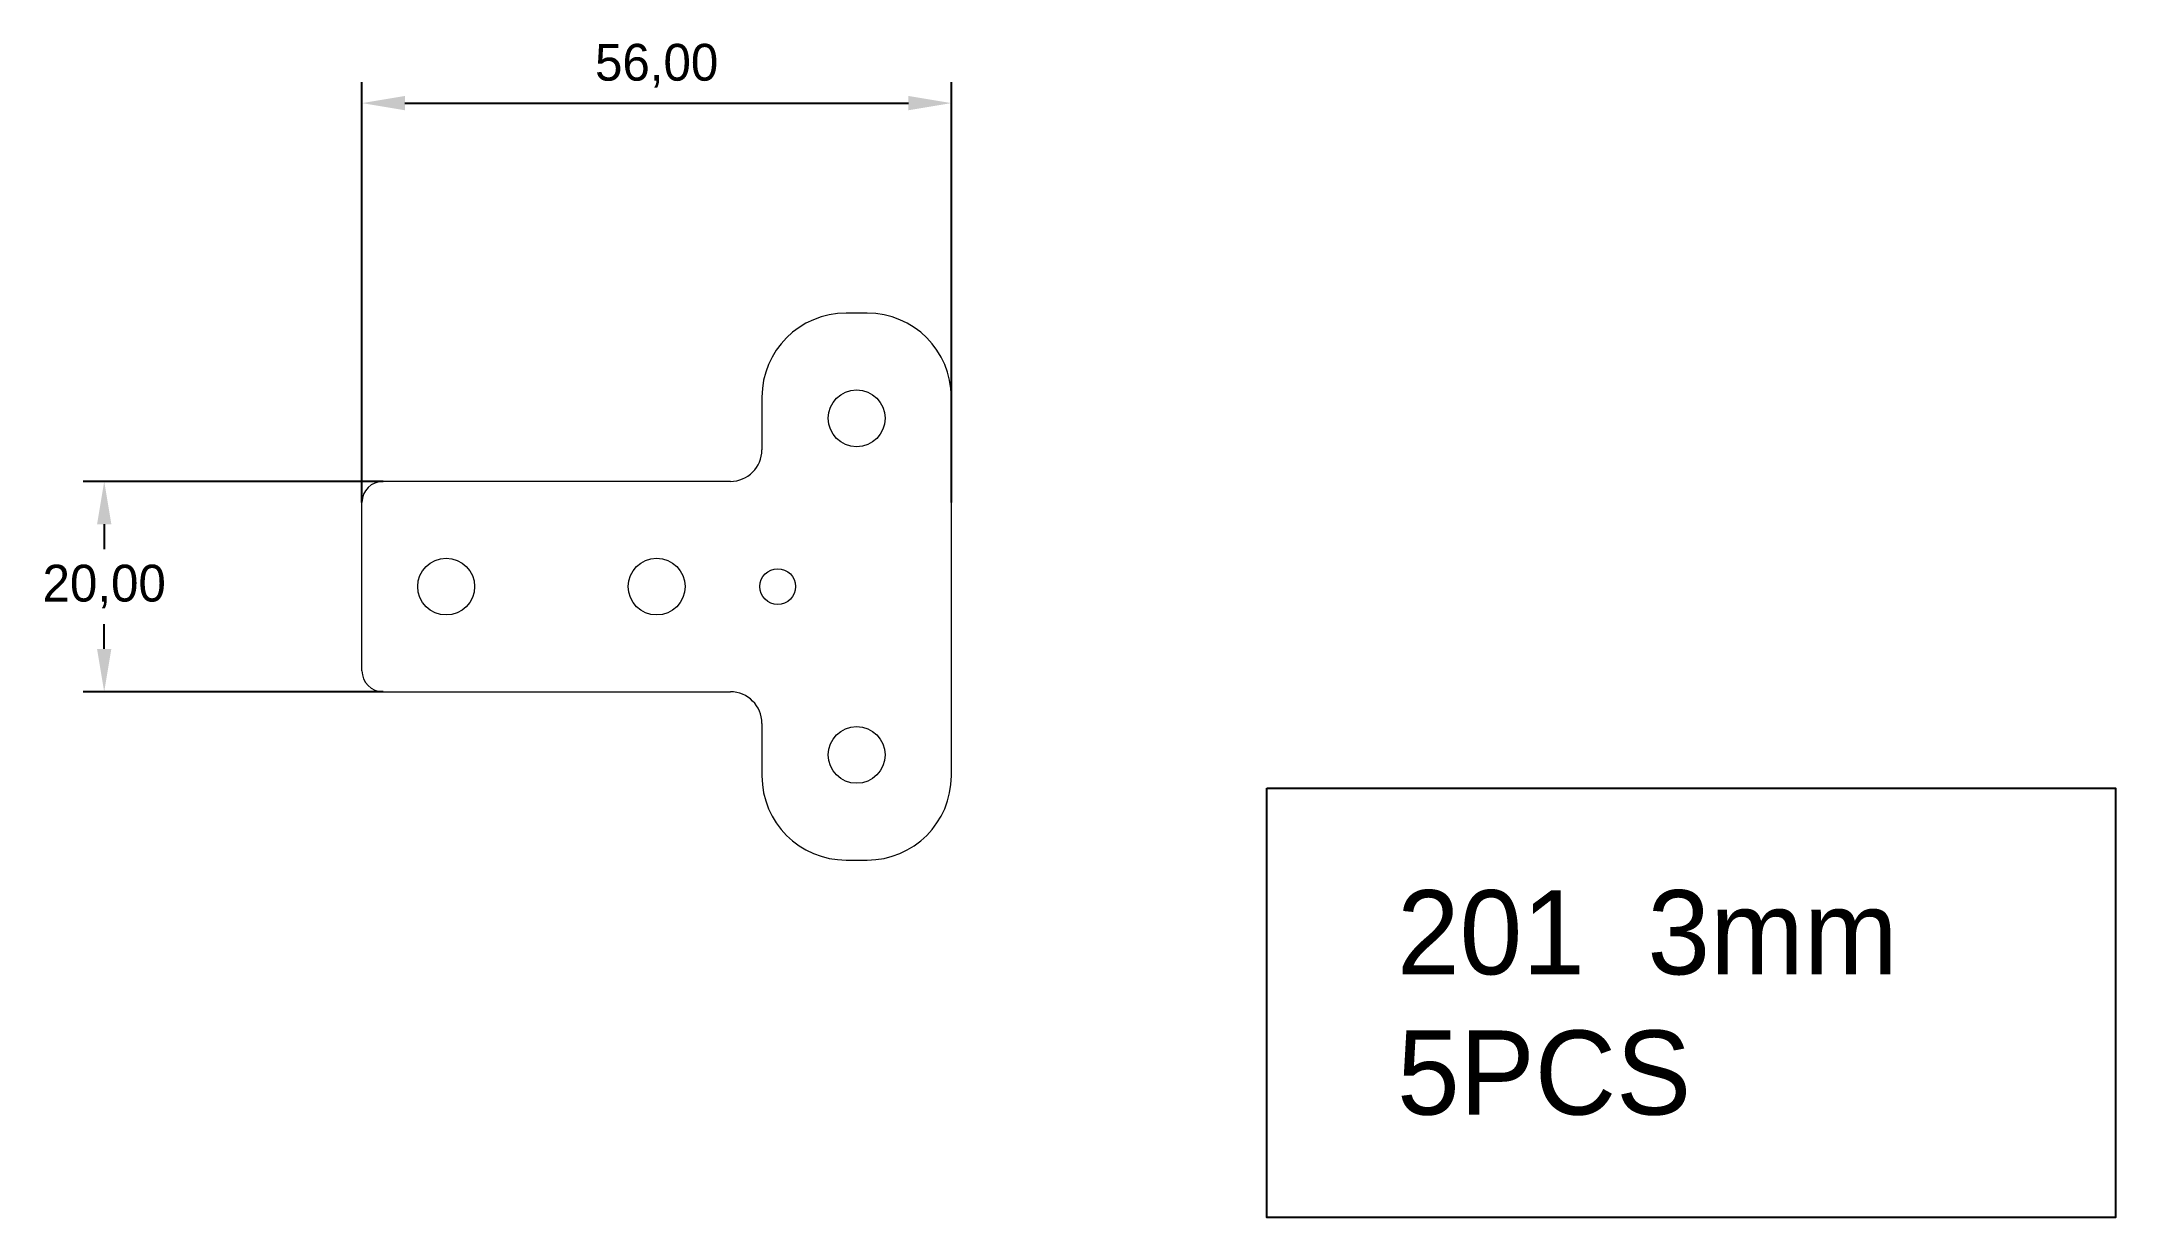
# Model space of a CAD drawing. Header units: millimetres. Extents: x -25 to 172, y -70 to 42.
import ezdxf

# ---------------------------------------------------------------- set-up
doc = ezdxf.new("R2010")
doc.units = ezdxf.units.MM
doc.header["$PDSIZE"] = -1
doc.dimstyles.new('ISO-25', dxfattribs={"dimtxt": 2.5, "dimasz": 2.5, "dimexe": 1.25, "dimexo": 0.625, "dimtad": 1, "dimtxsty": 'Standard', "dimcen": 2.5, "dimadec": 0, "dimazin": 0, "dimtfac": 1, "dimtmove": 0, "dimatfit": 3, "dimfxl": 1, "dimarcsym": 0})

# ---------------------------------------------------------------- blocks, each defined once
blk = doc.blocks.new('*D1')
at = {"color": 0, "lineweight": -2}
for p, q in [((5, -2), (5, 37.96)), ((61, -2), (61, 37.96)), ((9.08, 35.96), (56.92, 35.96))]:
    blk.add_line(p, q, dxfattribs=at)
at = {"color": 0}
for points in [[(9.08, 36.64), (9.08, 35.28), (5, 35.96)], [(56.92, 36.64), (56.92, 35.28), (61, 35.96)]]:
    blk.add_solid(points, dxfattribs=at)
at = {"layer": 'Defpoints', "color": 0}
for p in [(61, 35.96), (5, -2), (61, -2)]:
    blk.add_point(p, dxfattribs=at)
at = {"color": 0, "insert": (33, 39.52), "char_height": 3.5, "attachment_point": 5}
blk.add_mtext('56,00', dxfattribs=at)
blk = doc.blocks.new('*D2')
at = {"color": 0, "lineweight": -2}
for p, q in [((7, 0), (-21.49, 0)), ((-19.49, -4.08), (-19.49, -6.43)), ((-19.49, -15.92), (-19.49, -13.57)), ((7, -20), (-21.49, -20))]:
    blk.add_line(p, q, dxfattribs=at)
at = {"color": 0}
for points in [[(-20.17, -4.08), (-18.81, -4.08), (-19.49, 0)], [(-20.17, -15.92), (-18.81, -15.92), (-19.49, -20)]]:
    blk.add_solid(points, dxfattribs=at)
at = {"layer": 'Defpoints', "color": 0}
for p in [(7, 0), (-19.49, -20), (7, -20)]:
    blk.add_point(p, dxfattribs=at)
at = {"color": 0, "insert": (-19.49, -10), "char_height": 3.5, "attachment_point": 5}
blk.add_mtext('20,00', dxfattribs=at)

msp = doc.modelspace()

# ---------------------------------------------------------------- linework, layer by layer
at = {"color": 7, "linetype": 'Continuous', "lineweight": 15}
for p, q in [((53, 16), (51, 16)), ((43, 8), (43, 3)), ((61, -28), (61, 8)), ((40, 0), (7, 0)), ((5, -18), (5, -2)), ((7, -20), (40, -20)), ((43, -23), (43, -28)), ((51, -36), (53, -36))]:
    msp.add_line(p, q, dxfattribs=at)
at = {"color": 1}
msp.add_lwpolyline([(90.973, -29.15), (171.609, -29.15), (171.609, -69.981), (90.973, -69.981)], close=True, dxfattribs=at)
at = {"color": 7, "linetype": 'Continuous', "lineweight": 15}
for centre, radius in [((52, 6), 2.7), ((13, -10), 2.7), ((33, -10), 2.7), ((44.5, -10), 1.7), ((52, -26), 2.7)]:
    msp.add_circle(centre, radius, dxfattribs=at)
for centre, radius, start, end in [((51, 8), 8, 90, 180), ((53, 8), 8, 0, 90), ((40, 3), 3, 270, 0), ((7, -2), 2, 90, 180), ((7, -18), 2, 180, 270), ((40, -23), 3, 0, 90), ((51, -28), 8, 180, 270), ((53, -28), 8, 270, 0)]:
    msp.add_arc(centre, radius, start, end, dxfattribs=at)

# ---------------------------------------------------------------- texts
at = {"color": 1, "insert": (103.345, -38.861), "char_height": 8, "width": 70.91475, "attachment_point": 1}
msp.add_mtext('201  3mm\\P5PCS', dxfattribs=at)

# ---------------------------------------------------------------- dimensions: what is measured, and where the dimension line sits
at = {"color": 1}
dim = msp.add_linear_dim(base=(61, 35.959), p1=(5, -2), p2=(61, -2), dimstyle='ISO-25', override={"dimtxt": 3.5, "dimasz": 4.08, "dimexe": 2, "dimexo": 0, "dimgap": 1.524, "dimtih": 1, "dimtoh": 1, "dimzin": 0, "dimadec": 2, "dimtzin": 0}, dxfattribs=at)
dim.commit()
dim.dimension.update_dxf_attribs({"geometry": '*D1', "text_midpoint": (33, 39.525)})
dim = msp.add_linear_dim(base=(-19.486, -20), p1=(7, 0), p2=(7, -20), angle=90, dimstyle='ISO-25', override={"dimtxt": 3.5, "dimasz": 4.08, "dimexe": 2, "dimexo": 0, "dimgap": 1.524, "dimtih": 1, "dimtoh": 1, "dimzin": 0, "dimadec": 2, "dimtzin": 0}, dxfattribs=at)
dim.commit()
dim.dimension.update_dxf_attribs({"geometry": '*D2', "text_midpoint": (-19.486, -10)})

doc.saveas('drawing.dxf')
